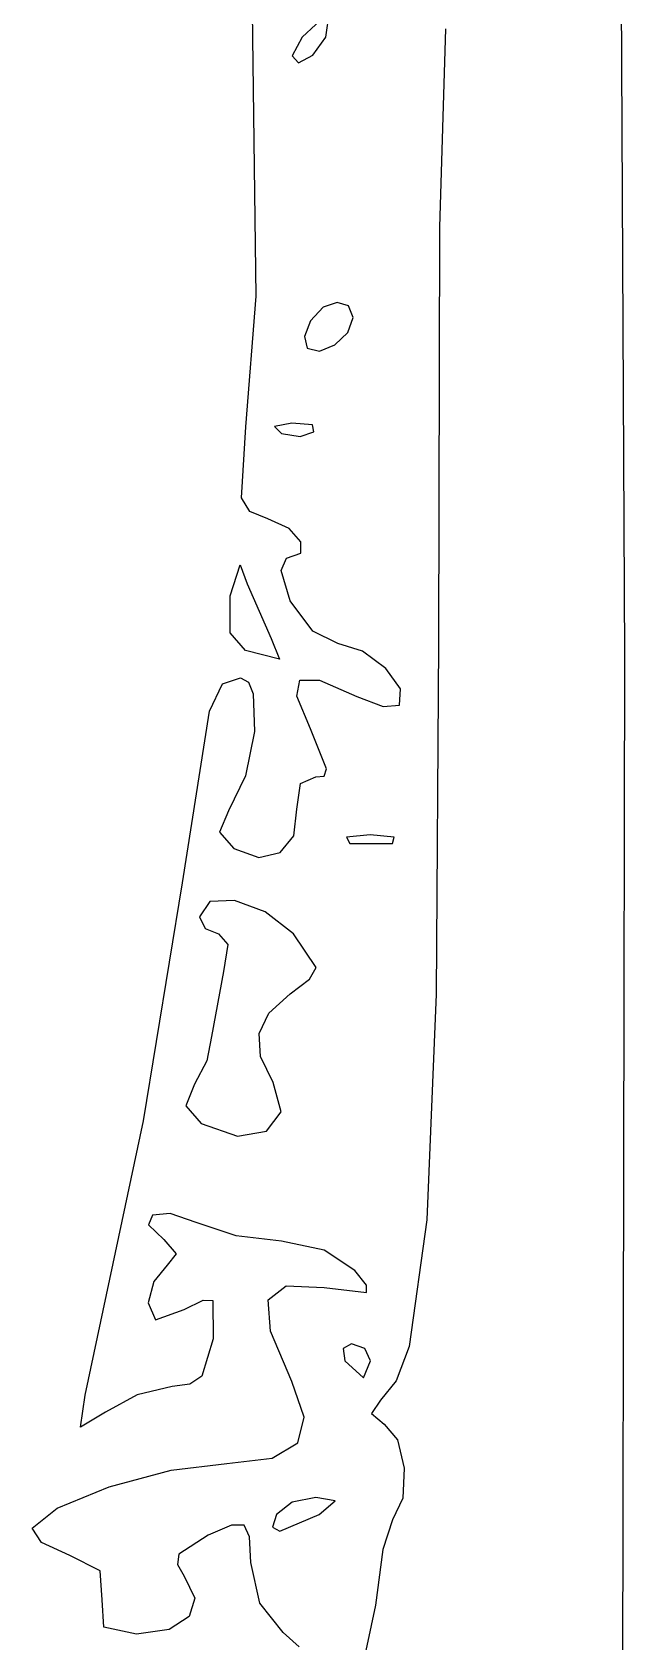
# Model space of a CAD drawing. Extents: x 0 to 282, y 0 to 282.
# Drawn here: x 269.95 to 282.19, y 161.06 to 194.31 of the extents above; entities that cross this region are included whole.
import ezdxf

# ---------------------------------------------------------------- set-up
doc = ezdxf.new("R2010")
doc.units = 0

msp = doc.modelspace()

# ---------------------------------------------------------------- linework, layer by layer
at = {"layer": 'Layer 1'}
for p, q in [((282.186992, 181.433572), (282.06352, 206.28676)), ((274.571397, 188.85949), (274.496431, 194.733247)), ((276.084445, 194.733167), (275.52, 194.204)), ((276.013889, 194.204), (276.084445, 194.733167)), ((275.52, 194.204), (275.312743, 193.820354)), ((275.52, 194.204), (275.52, 194.204)), ((275.744896, 193.833583), (276.013889, 194.204)), ((278.482822, 194.38054), (278.35935, 190.279498)), ((275.312743, 193.820354), (275.449444, 193.674833)), ((275.449444, 193.674833), (275.744896, 193.833583)), ((278.35935, 190.279498), (278.341711, 181.68054)), ((274.35532, 186.160737), (274.571397, 188.85949)), ((275.952867, 188.626915), (275.696, 188.347999)), ((276.242806, 188.727236), (275.952867, 188.626915)), ((276.479829, 188.655578), (276.242806, 188.727236)), ((276.577945, 188.418555), (276.479829, 188.655578)), ((275.696, 188.348), (275.568118, 188.02609)), ((275.696, 188.347999), (275.696, 188.348)), ((276.463844, 188.106016), (276.577945, 188.418555)), ((275.568118, 188.02609), (275.625444, 187.783555)), ((276.194299, 187.849701), (276.463844, 188.106016)), ((275.625444, 187.783555), (275.878453, 187.719063)), ((275.878453, 187.719063), (276.194299, 187.849701)), ((275.307667, 186.231667), (274.950479, 186.165521)), ((275.73541, 186.196389), (275.307667, 186.231667)), ((275.766278, 186.055278), (275.73541, 186.196389)), ((274.267126, 184.6923), (274.35532, 186.160737)), ((274.950479, 186.165521), (275.096, 186.02)), ((275.096, 186.02), (275.484056, 185.958264)), ((275.096, 186.02), (275.096, 186.02)), ((275.484056, 185.958264), (275.766278, 186.055278)), ((274.444617, 184.409526), (274.267126, 184.6923)), ((274.813931, 184.255737), (274.444617, 184.409526)), ((275.256557, 184.054544), (274.813931, 184.255737)), ((275.497439, 183.783897), (275.256557, 184.054544)), ((275.201987, 183.444348), (275.49358, 183.546323)), ((275.49358, 183.546323), (275.497439, 183.783897)), ((274.035869, 182.668196), (274.238716, 183.307606)), ((274.238716, 183.307606), (274.388647, 182.915141)), ((275.091744, 183.188584), (275.201987, 183.444348)), ((274.388647, 182.915141), (274.882536, 181.786251)), ((275.272543, 182.562403), (275.091744, 183.188584)), ((274.035868, 181.905313), (274.035869, 182.668196)), ((275.739973, 181.936222), (275.272543, 182.562403)), ((274.353369, 181.539306), (274.035868, 181.905313)), ((276.260321, 181.680458), (275.739973, 181.936222)), ((274.882536, 181.786251), (275.054515, 181.358508)), ((274.882536, 181.786251), (274.882536, 181.786251)), ((276.771297, 181.526669), (276.260321, 181.680458)), ((278.341711, 181.68054), (278.288243, 174.441425)), ((275.054515, 181.358508), (274.353369, 181.539306)), ((277.252508, 181.164521), (276.771297, 181.526669)), ((282.129666, 153.180473), (282.186992, 181.433572)), ((273.878513, 180.849228), (274.249484, 180.974906)), ((274.249484, 180.974906), (274.413953, 180.885609)), ((274.413953, 180.885609), (274.513516, 180.644177)), ((275.413101, 180.591809), (275.470979, 180.926398)), ((275.470979, 180.926398), (275.87943, 180.923642)), ((275.87943, 180.923642), (276.648376, 180.586847)), ((277.555125, 180.742841), (277.252508, 181.164521)), ((273.61007, 180.286986), (273.878513, 180.849228)), ((274.513516, 180.644177), (274.536116, 179.863656)), ((275.695875, 179.916569), (275.413101, 180.591809)), ((276.648376, 180.586847), (277.195182, 180.37959)), ((277.530321, 180.410458), (277.555125, 180.742841)), ((273.050034, 176.741566), (273.61007, 180.286986)), ((277.195182, 180.37959), (277.530321, 180.410458)), ((276.026604, 179.091951), (275.695875, 179.916569)), ((274.536116, 179.863656), (274.353663, 178.950843)), ((274.353663, 178.950843), (274.002539, 178.223236)), ((275.488617, 178.79209), (275.801708, 178.928791)), ((275.801708, 178.928791), (275.978648, 178.939264)), ((275.978648, 178.939264), (276.026604, 179.091951)), ((275.413652, 178.258513), (275.488617, 178.79209)), ((274.002539, 178.223236), (273.81733, 177.782264)), ((275.353568, 177.710054), (275.413652, 178.258513)), ((273.81733, 177.782264), (274.108372, 177.447124)), ((275.065282, 177.36334), (275.353568, 177.710054)), ((276.930334, 177.729389), (276.440855, 177.680882)), ((276.440855, 177.680882), (276.507, 177.553)), ((276.507, 177.553), (277.388945, 177.553)), ((276.507, 177.553), (276.507, 177.553)), ((277.424223, 177.680882), (276.930334, 177.729389)), ((277.388945, 177.553), (277.424223, 177.680882)), ((274.108372, 177.447124), (274.624861, 177.261365)), ((274.624861, 177.261365), (275.065282, 177.36334)), ((272.243059, 171.820349), (273.050034, 176.741566)), ((273.611912, 176.352947), (273.403001, 176.035998)), ((274.121786, 176.375547), (273.611912, 176.352947)), ((274.757338, 176.140178), (274.121786, 176.375547)), ((273.403, 176.036), (273.517653, 175.793465)), ((273.403001, 176.035998), (273.403, 176.036)), ((275.343281, 175.68322), (274.757338, 176.140178)), ((273.517653, 175.793465), (273.791056, 175.683222)), ((273.791056, 175.683222), (273.989493, 175.467146)), ((275.810711, 174.986486), (275.343281, 175.68322)), ((273.989493, 175.467146), (273.896889, 174.90711)), ((273.896889, 174.90711), (273.649944, 173.56655)), ((275.670703, 174.750566), (275.810711, 174.986486)), ((275.272725, 174.4485), (275.670703, 174.750566)), ((274.835611, 174.047764), (275.272725, 174.4485)), ((278.288243, 174.441425), (278.099176, 169.77869)), ((274.633315, 173.623878), (274.835611, 174.047764)), ((273.649944, 173.56655), (273.55293, 173.059432)), ((274.662529, 173.153691), (274.633315, 173.623878)), ((273.55293, 173.059432), (273.297166, 172.578772)), ((274.919947, 172.61405), (274.662529, 173.153691)), ((273.297166, 172.578772), (273.116367, 172.13339)), ((275.085311, 172.005508), (274.919947, 172.61405)), ((273.116367, 172.13339), (273.438277, 171.767383)), ((274.787655, 171.608633), (275.085311, 172.005508)), ((271.039204, 166.158266), (272.243059, 171.820349)), ((273.438277, 171.767383), (274.185727, 171.5028)), ((274.185727, 171.5028), (274.787655, 171.608633)), ((272.795924, 169.909289), (272.428263, 169.875665)), ((273.332256, 169.721324), (272.795924, 169.909289)), ((272.428263, 169.875665), (272.34503, 169.676676)), ((272.34503, 169.676676), (272.661978, 169.368546)), ((274.161283, 169.447921), (273.332256, 169.721324)), ((278.099176, 169.77869), (277.731514, 167.159856)), ((272.661978, 169.368546), (272.922152, 169.077504)), ((275.096146, 169.333268), (274.161283, 169.447921)), ((275.973685, 169.152469), (275.096146, 169.333268)), ((272.922152, 169.077504), (272.732534, 168.839379)), ((276.613096, 168.733545), (275.973685, 169.152469)), ((272.732534, 168.839379), (272.459131, 168.50424)), ((276.851221, 168.425416), (276.613096, 168.733545)), ((272.459131, 168.50424), (272.344478, 168.063267)), ((274.822749, 168.125002), (275.188756, 168.414941)), ((275.188756, 168.414941), (275.978096, 168.380767)), ((275.978096, 168.380767), (276.851222, 168.279343)), ((276.851222, 168.279343), (276.851221, 168.425416)), ((272.344478, 168.063267), (272.489999, 167.714899)), ((272.489999, 167.714899), (273.085312, 167.922156)), ((273.085312, 167.922156), (273.476675, 168.121145)), ((273.476675, 168.121145), (273.676215, 168.111774)), ((273.676215, 168.111774), (273.685035, 167.322433)), ((274.866846, 167.477876), (274.822749, 168.125002)), ((273.685035, 167.322433), (273.44691, 166.550731)), ((275.307818, 166.440487), (274.866846, 167.477876)), ((276.543111, 167.216778), (276.366722, 167.119764)), ((276.366722, 167.119764), (276.402, 166.864)), ((276.816514, 167.119764), (276.543111, 167.216778)), ((276.931167, 166.864), (276.816514, 167.119764)), ((277.731514, 167.159856), (277.467273, 166.450501)), ((276.402, 166.864), (276.790056, 166.511222)), ((276.402, 166.864), (276.402, 166.864)), ((276.790056, 166.511222), (276.931167, 166.864)), ((272.838368, 166.334655), (272.110765, 166.162676)), ((273.198863, 166.384816), (272.838368, 166.334655)), ((273.44691, 166.550731), (273.198863, 166.384816)), ((275.564684, 165.699656), (275.307818, 166.440487)), ((277.467273, 166.450501), (277.142261, 166.05244)), ((270.9466, 165.492398), (271.039204, 166.158266)), ((272.110765, 166.162676), (271.462538, 165.805488)), ((277.142261, 166.05244), (276.952643, 165.779037)), ((271.462538, 165.805488), (270.9466, 165.492398)), ((275.431289, 165.17049), (275.564684, 165.699656)), ((276.952643, 165.779037), (277.212817, 165.558551)), ((277.212817, 165.558551), (277.493386, 165.230027)), ((274.90102, 164.852991), (275.431289, 165.17049)), ((277.493386, 165.230027), (277.631741, 164.650148)), ((271.533089, 164.262086), (272.813012, 164.607148)), ((272.813012, 164.607148), (273.967258, 164.747157)), ((273.967258, 164.747157), (274.90102, 164.852991)), ((277.631741, 164.650148), (277.604731, 164.030581)), ((270.464833, 163.824419), (271.533089, 164.262086)), ((275.31632, 163.944764), (274.99, 163.689)), ((275.801389, 164.041778), (275.31632, 163.944764)), ((276.207084, 163.971222), (275.801389, 164.041778)), ((275.871945, 163.689), (276.207084, 163.971222)), ((277.604731, 164.030581), (277.389206, 163.582991)), ((269.945588, 163.406597), (270.464833, 163.824419)), ((274.99, 163.689), (274.909523, 163.431031)), ((274.99, 163.689), (274.99, 163.689)), ((275.060556, 163.345042), (275.871945, 163.689)), ((270.135207, 163.111145), (269.945588, 163.406597)), ((273.579201, 163.26549), (272.975069, 162.868615)), ((274.05931, 163.469991), (273.579201, 163.26549)), ((274.324445, 163.472747), (274.05931, 163.469991)), ((274.437444, 163.230764), (274.324445, 163.472747)), ((274.909523, 163.431031), (275.060556, 163.345042)), ((277.389206, 163.582991), (277.186359, 162.96563)), ((270.7217, 162.842152), (270.135207, 163.111145)), ((274.461146, 162.701045), (274.437444, 163.230764)), ((277.186359, 162.96563), (277.036428, 161.819101)), ((271.347881, 162.529062), (270.7217, 162.842152)), ((272.975069, 162.868615), (272.949162, 162.660256)), ((272.949162, 162.660256), (273.085312, 162.418823)), ((274.650764, 161.858788), (274.461146, 162.701045)), ((271.391978, 161.924929), (271.347881, 162.529062)), ((273.085312, 162.418823), (273.303042, 161.963519)), ((271.427256, 161.360484), (271.391978, 161.924929)), ((273.303042, 161.963519), (273.186736, 161.580973)), ((275.131424, 161.254655), (274.650764, 161.858788)), ((277.036428, 161.819101), (276.748143, 160.464215)), ((272.097534, 161.219373), (271.427256, 161.360484)), ((272.772773, 161.31749), (272.097534, 161.219373)), ((273.186736, 161.580973), (272.772773, 161.31749)), ((275.458846, 160.958649), (275.131424, 161.254655))]:
    msp.add_line(p, q, dxfattribs=at)

doc.saveas('drawing.dxf')
